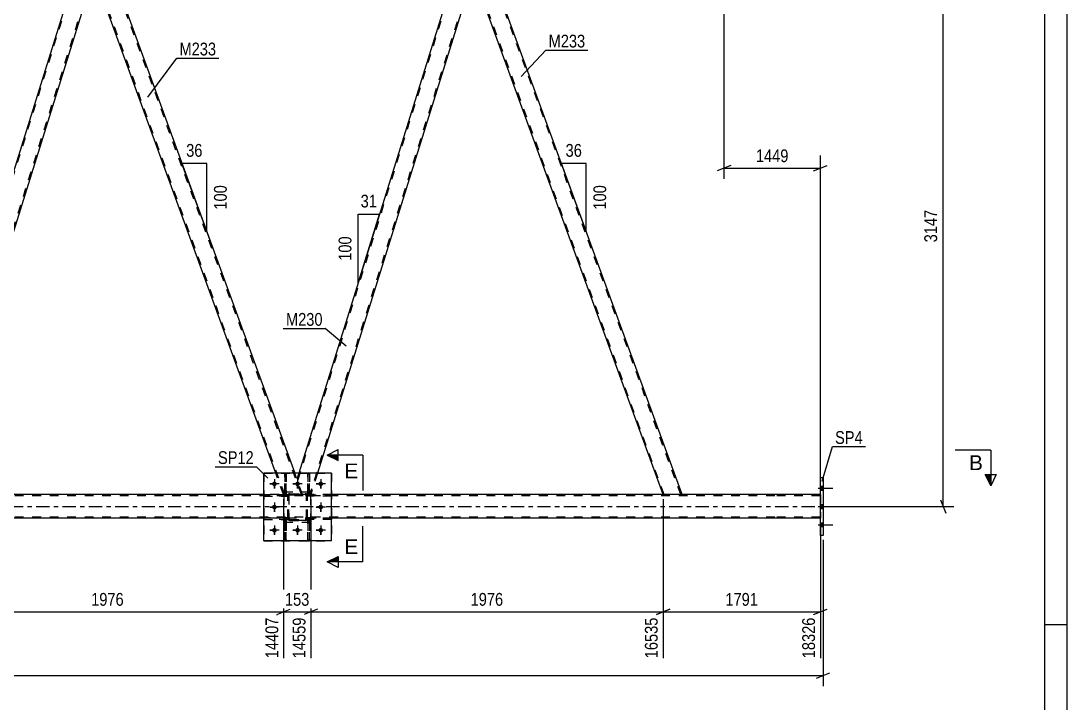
# Model space of a CAD drawing. Header units: millimetres. Extents: x 0 to 841, y 0 to 594.
# Drawn here: x 606.3 to 841, y 280.4 to 433.5 of the extents above; entities that cross this region are included whole.
import ezdxf

# ---------------------------------------------------------------- set-up
doc = ezdxf.new("R2010")
doc.units = ezdxf.units.MM
doc.linetypes.add('DXK_LINE_DOT2', pattern=[3.9198, 1.9599, -1.9599])
doc.linetypes.add('DXK_LINE_DOT3', pattern=[5.9187, 2.979, -0.9799, 0.9799, -0.9799])
doc.styles.add('Arial', font='ARIAL.TTF', dxfattribs={"height": 0.2})
doc.styles.add('Arial Narrow', font='ARIALN.TTF', dxfattribs={"height": 0.2})

# ---------------------------------------------------------------- blocks, each defined once
blk = doc.blocks.new('Unknown-272366259-1135')
at = {"color": 5, "linetype": 'Continuous'}
for p, q in [((841, 0), (841, 594)), ((836, 5), (836, 589)), ((841, 298), (836, 298))]:
    blk.add_line(p, q, dxfattribs=at)
blk = doc.blocks.new('Part-272366259-3781 - 3671')
at = {"color": 7, "linetype": 'DXK_LINE_DOT2'}
for p, q in [((671.15, 327.16), (670.55, 327.16)), ((670.55, 327.16), (675.95, 327.16)), ((670.55, 326.84), (670.55, 327.16)), ((670.55, 326.84), (670.55, 327.16)), ((671.15, 326.84), (670.55, 326.84)), ((675.95, 326.84), (670.55, 326.84)), ((671.15, 326.84), (671.15, 327.16)), ((675.95, 327.16), (675.95, 326.84))]:
    blk.add_line(p, q, dxfattribs=at)
blk = doc.blocks.new('Part-272366259-3682 - 3671')
at = {"color": 7, "linetype": 'DXK_LINE_DOT2'}
for p, q in [((665.48, 321.64), (665.48, 321.64)), ((665.48, 321.64), (665.48, 321.04)), ((665.48, 316.8), (665.48, 321.64)), ((665.48, 321.64), (665.8, 321.64)), ((665.8, 321.04), (665.8, 321.64)), ((665.8, 316.8), (665.8, 321.64)), ((665.48, 321.04), (665.48, 316.8)), ((665.48, 321.04), (665.8, 321.04)), ((665.8, 316.8), (665.8, 321.04)), ((665.48, 316.8), (665.8, 316.8))]:
    blk.add_line(p, q, dxfattribs=at)
blk = doc.blocks.new('Part-272366259-3782 - 3671')
at = {"color": 7, "linetype": 'DXK_LINE_DOT2'}
for p, q in [((666.15, 321.96), (660.75, 321.96)), ((660.75, 321.96), (660.75, 321.64)), ((660.75, 321.64), (666.15, 321.64)), ((665.55, 321.96), (666.15, 321.96)), ((665.55, 321.64), (665.55, 321.96)), ((665.55, 321.64), (666.15, 321.64)), ((666.15, 321.64), (666.15, 321.96)), ((666.15, 321.64), (666.15, 321.96))]:
    blk.add_line(p, q, dxfattribs=at)
blk = doc.blocks.new('Part-272366259-3786 - 3671')
at = {"color": 7, "linetype": 'DXK_LINE_DOT2'}
for p, q in [((671.15, 321.96), (670.55, 321.96)), ((670.55, 321.96), (675.95, 321.96)), ((670.55, 321.64), (670.55, 321.96)), ((670.55, 321.64), (670.55, 321.96)), ((671.15, 321.64), (670.55, 321.64)), ((675.95, 321.64), (670.55, 321.64)), ((671.15, 321.64), (671.15, 321.96)), ((675.95, 321.96), (675.95, 321.64))]:
    blk.add_line(p, q, dxfattribs=at)
blk = doc.blocks.new('Part-272366259-3916 - 3671')
at = {"color": 7, "linetype": 'DXK_LINE_DOT2'}
for p, q in [((665.35, 321), (665.35, 327.8)), ((665.35, 327.8), (671.35, 327.8)), ((671.35, 321), (671.35, 327.8)), ((665.35, 321), (671.35, 321))]:
    blk.add_line(p, q, dxfattribs=at)
blk = doc.blocks.new('Part-272366259-3787 - 3671')
at = {"color": 7, "linetype": 'DXK_LINE_DOT2'}
for p, q in [((670.55, 321.64), (670.55, 321.96)), ((670.55, 321.96), (675.95, 321.96)), ((670.55, 321.64), (670.55, 321.96)), ((675.95, 321.64), (670.55, 321.64)), ((671.15, 321.64), (671.15, 321.96)), ((675.95, 321.96), (675.95, 321.64))]:
    blk.add_line(p, q, dxfattribs=at)
blk = doc.blocks.new('Part-272366259-3792 - 3671')
at = {"color": 7, "linetype": 'DXK_LINE_DOT2'}
for p, q in [((775.42, 326.94), (100.68, 326.94)), ((675.95, 327.18), (660.75, 327.18)), ((785.64, 326.94), (775.52, 326.94)), ((785.64, 327.18), (785.64, 321.9)), ((775.42, 322.14), (100.68, 322.14)), ((675.95, 321.9), (660.75, 321.9)), ((785.64, 322.14), (775.52, 322.14))]:
    blk.add_line(p, q, dxfattribs=at)
at = {"color": 2, "linetype": 'Continuous'}
for p, q in [((660.75, 327.18), (505.69, 327.18)), ((775.42, 327.18), (675.95, 327.18)), ((785.64, 327.18), (775.52, 327.18)), ((660.75, 321.9), (505.69, 321.9)), ((775.42, 321.9), (675.95, 321.9)), ((785.64, 321.9), (775.52, 321.9))]:
    blk.add_line(p, q, dxfattribs=at)
at = {"color": 7, "linetype": 'DXK_LINE_DOT3'}
for p, q in [((100.68, 324.54), (775.42, 324.54)), ((775.52, 324.54), (785.64, 324.54))]:
    blk.add_line(p, q, dxfattribs=at)
blk = doc.blocks.new('Part-272366259-3732 - 3671')
at = {"color": 2, "linetype": 'Continuous'}
for p, q in [((706.22, 448.4), (710.48, 448.4)), ((754.6, 327.18), (710.48, 448.4)), ((750.34, 327.18), (707.77, 444.15))]:
    blk.add_line(p, q, dxfattribs=at)
at = {"color": 7, "linetype": 'DXK_LINE_DOT2'}
for p, q in [((707.77, 444.15), (706.22, 448.4)), ((750.6, 327.18), (706.47, 448.4)), ((754.34, 327.18), (710.22, 448.4)), ((754.6, 327.18), (750.34, 327.18))]:
    blk.add_line(p, q, dxfattribs=at)
blk = doc.blocks.new('Part-272366259-3918 - 3671')
at = {"color": 7, "linetype": 'DXK_LINE_DOT2'}
for p, q in [((670.68, 321.64), (670.68, 321.64)), ((670.68, 321.64), (670.68, 321.04)), ((670.68, 316.8), (670.68, 321.64)), ((670.68, 321.64), (671, 321.64)), ((671, 321.04), (671, 321.64)), ((671, 316.8), (671, 321.64)), ((670.68, 321.04), (670.68, 316.8)), ((670.68, 321.04), (671, 321.04)), ((671, 316.8), (671, 321.04)), ((670.68, 316.8), (671, 316.8))]:
    blk.add_line(p, q, dxfattribs=at)
blk = doc.blocks.new('Part-272366259-3733 - 3671')
at = {"color": 7, "linetype": 'DXK_LINE_DOT2'}
for p, q in [((666.15, 326.92), (666.19, 327.11)), ((666.19, 327.11), (666.15, 326.92)), ((666.15, 321.88), (666.15, 326.92)), ((666.15, 326.92), (666.15, 326.92)), ((666.15, 321.88), (666.15, 326.92)), ((666.39, 326.92), (666.41, 327.02)), ((666.41, 327.02), (666.39, 326.92)), ((666.39, 321.88), (666.39, 326.92)), ((666.39, 326.92), (666.39, 326.92)), ((666.39, 326.92), (666.39, 321.88)), ((666.41, 327.02), (666.46, 327.09)), ((666.46, 327.09), (666.41, 327.02)), ((666.45, 327.37), (666.63, 327.4)), ((666.63, 327.4), (666.45, 327.37)), ((666.46, 327.09), (666.54, 327.15)), ((666.63, 327.16), (666.54, 327.15)), ((666.63, 327.4), (670.07, 327.4)), ((666.63, 327.4), (666.63, 327.4)), ((666.63, 327.4), (670.07, 327.4)), ((666.63, 327.16), (670.07, 327.16)), ((666.63, 327.16), (666.63, 327.16)), ((666.63, 327.16), (670.07, 327.16)), ((670.07, 327.4), (670.07, 327.4)), ((670.07, 327.4), (670.26, 327.37)), ((670.26, 327.37), (670.07, 327.4)), ((670.07, 327.16), (670.07, 327.16)), ((670.07, 327.16), (670.17, 327.15)), ((670.17, 327.15), (670.07, 327.16)), ((670.17, 327.15), (670.24, 327.09)), ((670.24, 327.09), (670.17, 327.15)), ((670.24, 327.09), (670.3, 327.02)), ((670.3, 327.02), (670.24, 327.09)), ((670.3, 327.02), (670.31, 326.92)), ((670.31, 326.92), (670.3, 327.02)), ((670.31, 321.88), (670.31, 326.92)), ((670.31, 326.92), (670.31, 326.92)), ((670.31, 321.88), (670.31, 326.92)), ((670.52, 327.11), (670.55, 326.92)), ((670.55, 326.92), (670.52, 327.11)), ((670.55, 321.88), (670.55, 326.92)), ((670.55, 326.92), (670.55, 326.92)), ((670.55, 321.88), (670.55, 326.92)), ((666.15, 321.88), (666.15, 321.88)), ((666.19, 321.7), (666.15, 321.88)), ((666.15, 321.88), (666.19, 321.7)), ((666.39, 321.88), (666.39, 321.88)), ((666.41, 321.79), (666.39, 321.88)), ((666.39, 321.88), (666.41, 321.79)), ((666.46, 321.71), (666.41, 321.79)), ((666.41, 321.79), (666.46, 321.71)), ((666.54, 321.66), (666.46, 321.71)), ((666.46, 321.71), (666.54, 321.66)), ((666.63, 321.64), (666.54, 321.66)), ((666.54, 321.66), (666.63, 321.64)), ((666.63, 321.64), (670.07, 321.64)), ((666.63, 321.64), (666.63, 321.64)), ((666.63, 321.64), (670.07, 321.64)), ((670.17, 321.66), (670.07, 321.64)), ((670.07, 321.64), (670.07, 321.64)), ((670.24, 321.71), (670.17, 321.66)), ((670.3, 321.79), (670.24, 321.71)), ((670.24, 321.71), (670.3, 321.79)), ((670.31, 321.88), (670.3, 321.79)), ((670.3, 321.79), (670.31, 321.88)), ((670.31, 321.88), (670.31, 321.88)), ((670.55, 321.88), (670.52, 321.7)), ((670.52, 321.7), (670.55, 321.88)), ((670.55, 321.88), (670.55, 321.88)), ((666.63, 321.4), (666.45, 321.44)), ((666.45, 321.44), (666.63, 321.4)), ((666.63, 321.4), (670.07, 321.4)), ((666.63, 321.4), (666.63, 321.4)), ((670.07, 321.4), (666.63, 321.4)), ((670.26, 321.44), (670.07, 321.4)), ((670.07, 321.4), (670.26, 321.44)), ((670.07, 321.4), (670.07, 321.4))]:
    blk.add_line(p, q, dxfattribs=at)
at = {"color": 7, "linetype": 'DXK_LINE_DOT3'}
blk.add_line((668.35, 324.4), (668.35, 324.4), dxfattribs=at)
at = {"color": 7, "linetype": 'DXK_LINE_DOT2'}
for centre, start, end in [((666.63, 326.92), 112.5, 157.5), ((666.63, 326.92), 112.5, 157.5), ((670.07, 326.92), 22.5, 67.5), ((670.07, 326.92), 22.5, 67.5), ((666.63, 321.88), 202.5, 247.5), ((666.63, 321.88), 202.5, 247.5), ((670.07, 321.88), 292.5, 337.5), ((670.07, 321.88), 292.5, 337.5)]:
    blk.add_arc(centre, 0.48, start, end, dxfattribs=at)
blk = doc.blocks.new('Part-272366259-3744 - 3671')
at = {"color": 7, "linetype": 'DXK_LINE_DOT2'}
for p, q in [((705.15, 448.4), (668.33, 330.28)), ((707.63, 444.52), (671.06, 327.18)), ((668.62, 332), (668.2, 330.65)), ((672.81, 332), (671.31, 327.18)), ((669.46, 327.18), (668.2, 330.65)), ((671.31, 327.18), (669.46, 327.18))]:
    blk.add_line(p, q, dxfattribs=at)
at = {"color": 2, "linetype": 'Continuous'}
for p, q in [((704.9, 448.4), (668.62, 332)), ((706.22, 448.4), (704.9, 448.4)), ((707.77, 444.15), (706.22, 448.4)), ((707.77, 444.15), (672.81, 332))]:
    blk.add_line(p, q, dxfattribs=at)
blk = doc.blocks.new('Part-272366259-3749 - 3671')
at = {"color": 2, "linetype": 'Continuous'}
for p, q in [((625.34, 448.4), (621.09, 448.4)), ((625.34, 448.4), (667.71, 332)), ((663.45, 332), (622.63, 444.15))]:
    blk.add_line(p, q, dxfattribs=at)
at = {"color": 7, "linetype": 'DXK_LINE_DOT2'}
for p, q in [((621.09, 448.4), (622.63, 444.15)), ((665.46, 327.18), (621.34, 448.4)), ((669.21, 327.18), (625.09, 448.4)), ((665.21, 327.18), (663.45, 332)), ((669.46, 327.18), (667.71, 332)), ((669.46, 327.18), (665.21, 327.18))]:
    blk.add_line(p, q, dxfattribs=at)
blk = doc.blocks.new('Part-272366259-3754 - 3671')
at = {"color": 2, "linetype": 'Continuous'}
for p, q in [((619.77, 448.4), (583.07, 330.65)), ((621.09, 448.4), (619.77, 448.4)), ((622.63, 444.15), (621.09, 448.4)), ((622.63, 444.15), (586.17, 327.18)), ((584.33, 327.18), (583.07, 330.65))]:
    blk.add_line(p, q, dxfattribs=at)
at = {"color": 7, "linetype": 'DXK_LINE_DOT2'}
for p, q in [((620.02, 448.4), (583.2, 330.28)), ((622.5, 444.52), (585.92, 327.18)), ((586.17, 327.18), (584.33, 327.18))]:
    blk.add_line(p, q, dxfattribs=at)
blk = doc.blocks.new('Part-272366259-3755 - 3671')
at = {"color": 7, "linetype": 'DXK_LINE_DOT2'}
for p, q in [((665.35, 321), (665.35, 327.8)), ((665.35, 327.8), (671.35, 327.8)), ((671.35, 321), (671.35, 327.8)), ((665.35, 321), (671.35, 321))]:
    blk.add_line(p, q, dxfattribs=at)
blk = doc.blocks.new('Part-272366259-3760 - 3671')
at = {"color": 2, "linetype": 'Continuous'}
for p, q in [((785.64, 318.04), (785.64, 331.04)), ((785.64, 331.04), (786.28, 331.04)), ((786.28, 331.04), (786.28, 318.04)), ((786.28, 318.04), (785.64, 318.04))]:
    blk.add_line(p, q, dxfattribs=at)
blk = doc.blocks.new('Part-272366259-3780 - 3671')
at = {"color": 7, "linetype": 'DXK_LINE_DOT2'}
for p, q in [((666.15, 321.96), (660.75, 321.96)), ((660.75, 321.96), (660.75, 321.64)), ((666.15, 321.64), (660.75, 321.64)), ((665.55, 321.64), (665.55, 321.96)), ((666.15, 321.64), (666.15, 321.96)), ((666.15, 321.64), (666.15, 321.96))]:
    blk.add_line(p, q, dxfattribs=at)
blk = doc.blocks.new('Part-272366259-3783 - 3671')
at = {"color": 7, "linetype": 'DXK_LINE_DOT2'}
for p, q in [((670.55, 326.84), (670.55, 327.16)), ((670.55, 327.16), (675.95, 327.16)), ((670.55, 326.84), (670.55, 327.16)), ((675.95, 326.84), (670.55, 326.84)), ((671.15, 326.84), (671.15, 327.16)), ((675.95, 327.16), (675.95, 326.84))]:
    blk.add_line(p, q, dxfattribs=at)
blk = doc.blocks.new('Part-272366259-3784 - 3671')
at = {"color": 7, "linetype": 'DXK_LINE_DOT2'}
for p, q in [((671, 332), (670.68, 332)), ((670.68, 332), (670.68, 327.76)), ((671, 327.76), (671, 332)), ((671, 332), (671, 327.16)), ((670.68, 329.37), (670.68, 327.16)), ((671, 327.76), (670.68, 327.76)), ((670.68, 327.76), (670.68, 327.16)), ((671, 327.16), (670.68, 327.16)), ((671, 327.16), (671, 327.76)), ((671, 327.16), (671, 327.16))]:
    blk.add_line(p, q, dxfattribs=at)
blk = doc.blocks.new('Part-272366259-3785 - 3671')
at = {"color": 2, "linetype": 'Continuous'}
blk.add_line((670.68, 332), (671, 332), dxfattribs=at)
at = {"color": 7, "linetype": 'DXK_LINE_DOT2'}
for p, q in [((670.68, 327.76), (670.68, 332)), ((670.68, 327.16), (670.68, 332)), ((671, 332), (671, 327.76)), ((671, 332), (671, 327.16)), ((670.68, 327.16), (670.68, 327.76)), ((670.68, 327.76), (671, 327.76)), ((670.68, 327.16), (670.68, 327.16)), ((671, 327.16), (670.68, 327.16)), ((671, 327.76), (671, 327.16))]:
    blk.add_line(p, q, dxfattribs=at)
blk = doc.blocks.new('Part-272366259-3914 - 3671')
at = {"color": 7, "linetype": 'DXK_LINE_DOT2'}
for p, q in [((671, 321.64), (670.68, 321.64)), ((670.68, 321.04), (670.68, 321.64)), ((670.68, 316.8), (670.68, 321.64)), ((671, 321.64), (671, 321.64)), ((671, 321.64), (671, 321.04)), ((671, 316.8), (671, 321.64)), ((671, 321.04), (670.68, 321.04)), ((670.68, 316.8), (670.68, 321.04)), ((671, 321.04), (671, 316.8)), ((671, 316.8), (670.68, 316.8))]:
    blk.add_line(p, q, dxfattribs=at)
blk = doc.blocks.new('Bolt-272366259-3827 - 3671')
at = {"color": 1, "linetype": 'Continuous'}
for p, q in [((662.11, 329.6), (662.81, 329.6)), ((663.15, 330.64), (663.15, 329.95)), ((663.15, 328.56), (663.15, 329.26)), ((664.19, 329.6), (663.5, 329.6)), ((667.31, 329.6), (668.01, 329.6)), ((668.35, 330.64), (668.35, 329.95)), ((668.35, 328.56), (668.35, 329.26)), ((669.39, 329.6), (668.7, 329.6)), ((672.51, 329.6), (673.21, 329.6)), ((673.55, 330.64), (673.55, 329.95)), ((673.55, 328.56), (673.55, 329.26)), ((674.59, 329.6), (673.9, 329.6)), ((662.11, 324.4), (662.81, 324.4)), ((663.15, 325.44), (663.15, 324.75)), ((663.15, 323.36), (663.15, 324.06)), ((664.19, 324.4), (663.5, 324.4)), ((672.51, 324.4), (673.21, 324.4)), ((673.55, 325.44), (673.55, 324.75)), ((673.55, 323.36), (673.55, 324.06)), ((674.59, 324.4), (673.9, 324.4)), ((663.15, 320.24), (663.15, 319.55)), ((668.35, 320.24), (668.35, 319.55)), ((673.55, 320.24), (673.55, 319.55)), ((662.11, 319.2), (662.81, 319.2)), ((663.15, 318.16), (663.15, 318.86)), ((664.19, 319.2), (663.5, 319.2)), ((667.31, 319.2), (668.01, 319.2)), ((668.35, 318.16), (668.35, 318.86)), ((669.39, 319.2), (668.7, 319.2)), ((672.51, 319.2), (673.21, 319.2)), ((673.55, 318.16), (673.55, 318.86)), ((674.59, 319.2), (673.9, 319.2))]:
    blk.add_line(p, q, dxfattribs=at)
blk = doc.blocks.new('Bolt-272366259-3828 - 3671')
at = {"linetype": 'Continuous'}
for points in [[(663.67, 329.6, -1), (662.63, 329.6, -1)], [(668.87, 329.6, -1), (667.83, 329.6, -1)], [(674.07, 329.6, -1), (673.03, 329.6, -1)], [(663.67, 324.4, -1), (662.63, 324.4, -1)], [(674.07, 324.4, -1), (673.03, 324.4, -1)], [(663.67, 319.2, -1), (662.63, 319.2, -1)], [(668.87, 319.2, -1), (667.83, 319.2, -1)], [(674.07, 319.2, -1), (673.03, 319.2, -1)]]:
    blk.add_hatch(color=1, dxfattribs=at).paths.add_polyline_path(points)
at = {"color": 1, "linetype": 'Continuous'}
for p, q in [((664.19, 329.6), (662.11, 329.6)), ((663.15, 330.64), (663.15, 328.56)), ((669.39, 329.6), (667.31, 329.6)), ((668.35, 330.64), (668.35, 328.56)), ((674.59, 329.6), (672.51, 329.6)), ((673.55, 330.64), (673.55, 328.56)), ((664.19, 324.4), (662.11, 324.4)), ((663.15, 325.44), (663.15, 323.36)), ((674.59, 324.4), (672.51, 324.4)), ((673.55, 325.44), (673.55, 323.36)), ((663.15, 320.24), (663.15, 318.16)), ((668.35, 320.24), (668.35, 318.16)), ((673.55, 320.24), (673.55, 318.16)), ((664.19, 319.2), (662.11, 319.2)), ((669.39, 319.2), (667.31, 319.2)), ((674.59, 319.2), (672.51, 319.2))]:
    blk.add_line(p, q, dxfattribs=at)
blk = doc.blocks.new('Bolt-272366259-3831 - 3671')
at = {"linetype": 'Continuous'}
for points in [[(786.28, 328.2), (786.28, 329.08), (785.64, 329.08), (785.64, 328.2)], [(786.28, 328.2), (786.28, 329.08), (785.64, 329.08), (785.64, 328.2)], [(786.28, 328.2), (786.28, 329.08), (785.64, 329.08), (785.64, 328.2)], [(786.28, 324.1), (786.28, 324.98), (785.64, 324.98), (785.64, 324.1)], [(786.28, 324.1), (786.28, 324.98), (785.64, 324.98), (785.64, 324.1)], [(786.28, 320), (786.28, 320.88), (785.64, 320.88), (785.64, 320)], [(786.28, 320), (786.28, 320.88), (785.64, 320.88), (785.64, 320)], [(786.28, 320), (786.28, 320.88), (785.64, 320.88), (785.64, 320)]]:
    blk.add_hatch(color=1, dxfattribs=at).paths.add_polyline_path(points)
at = {"color": 1, "linetype": 'Continuous'}
for p, q in [((785.12, 328.64), (788.44, 328.64)), ((785.12, 328.64), (788.44, 328.64)), ((785.12, 328.64), (788.44, 328.64)), ((785.64, 329.08), (786.28, 329.08)), ((785.64, 329.08), (786.28, 329.08)), ((785.64, 329.08), (786.28, 329.08)), ((785.64, 328.2), (786.28, 328.2)), ((785.64, 328.2), (786.28, 328.2)), ((785.64, 328.2), (786.28, 328.2)), ((785.12, 324.54), (788.44, 324.54)), ((785.12, 324.54), (788.44, 324.54)), ((785.64, 324.98), (786.28, 324.98)), ((785.64, 324.98), (786.28, 324.98)), ((785.64, 324.1), (786.28, 324.1)), ((785.64, 324.1), (786.28, 324.1)), ((785.12, 320.44), (788.44, 320.44)), ((785.12, 320.44), (788.44, 320.44)), ((785.12, 320.44), (788.44, 320.44)), ((785.64, 320.88), (786.28, 320.88)), ((785.64, 320.88), (786.28, 320.88)), ((785.64, 320.88), (786.28, 320.88)), ((785.64, 320), (786.28, 320)), ((785.64, 320), (786.28, 320)), ((785.64, 320), (786.28, 320))]:
    blk.add_line(p, q, dxfattribs=at)
blk = doc.blocks.new('Part-272366259-3850 - 3671')
at = {"color": 2, "linetype": 'Continuous'}
blk.add_line((665.48, 332), (665.8, 332), dxfattribs=at)
at = {"color": 7, "linetype": 'DXK_LINE_DOT2'}
for p, q in [((665.48, 327.76), (665.48, 332)), ((665.48, 327.16), (665.48, 332)), ((665.8, 332), (665.8, 327.76)), ((665.8, 332), (665.8, 327.16)), ((665.48, 327.16), (665.48, 327.76)), ((665.48, 327.76), (665.8, 327.76)), ((665.48, 327.16), (665.48, 327.16)), ((665.8, 327.16), (665.48, 327.16)), ((665.8, 327.76), (665.8, 327.16))]:
    blk.add_line(p, q, dxfattribs=at)
blk = doc.blocks.new('Part-272366259-3856 - 3671')
at = {"color": 7, "linetype": 'DXK_LINE_DOT2'}
for p, q in [((665.8, 321.64), (665.48, 321.64)), ((665.48, 321.04), (665.48, 321.64)), ((665.48, 316.8), (665.48, 321.64)), ((665.8, 321.64), (665.8, 321.64)), ((665.8, 321.64), (665.8, 321.04)), ((665.8, 316.8), (665.8, 321.64)), ((665.8, 321.04), (665.48, 321.04)), ((665.48, 316.8), (665.48, 321.04)), ((665.8, 321.04), (665.8, 316.8)), ((665.8, 316.8), (665.48, 316.8))]:
    blk.add_line(p, q, dxfattribs=at)
blk = doc.blocks.new('Part-272366259-3875 - 3671')
at = {"color": 7, "linetype": 'DXK_LINE_DOT2'}
for p, q in [((665.8, 332), (665.48, 332)), ((665.48, 332), (665.48, 327.76)), ((665.48, 332), (665.48, 327.16)), ((665.8, 327.76), (665.8, 332)), ((665.8, 327.16), (665.8, 329.37)), ((665.8, 327.76), (665.48, 327.76)), ((665.48, 327.76), (665.48, 327.16)), ((665.8, 327.16), (665.48, 327.16)), ((665.8, 327.16), (665.8, 327.76)), ((665.8, 327.16), (665.8, 327.16))]:
    blk.add_line(p, q, dxfattribs=at)
blk = doc.blocks.new('Part-272366259-3903 - 3671')
at = {"color": 2, "linetype": 'Continuous'}
for p, q in [((675.95, 332), (660.75, 332)), ((660.75, 316.8), (660.75, 332)), ((675.95, 316.8), (675.95, 332)), ((675.95, 316.8), (660.75, 316.8))]:
    blk.add_line(p, q, dxfattribs=at)
blk = doc.blocks.new('Part-272366259-3904 - 3671')
at = {"color": 7, "linetype": 'DXK_LINE_DOT2'}
for p, q in [((660.75, 332), (675.95, 332)), ((660.75, 332), (660.75, 316.8)), ((675.95, 332), (675.95, 316.8)), ((660.75, 316.8), (675.95, 316.8))]:
    blk.add_line(p, q, dxfattribs=at)
blk = doc.blocks.new('Part-272366259-3910 - 3671')
at = {"color": 7, "linetype": 'DXK_LINE_DOT2'}
for p, q in [((666.15, 327.16), (660.75, 327.16)), ((660.75, 327.16), (660.75, 326.84)), ((660.75, 326.84), (666.15, 326.84)), ((665.55, 327.16), (666.15, 327.16)), ((665.55, 326.84), (665.55, 327.16)), ((665.55, 326.84), (666.15, 326.84)), ((666.15, 326.84), (666.15, 327.16)), ((666.15, 326.84), (666.15, 327.16))]:
    blk.add_line(p, q, dxfattribs=at)
blk = doc.blocks.new('Part-272366259-3913 - 3671')
at = {"color": 7, "linetype": 'DXK_LINE_DOT2'}
for p, q in [((666.15, 327.16), (660.75, 327.16)), ((660.75, 327.16), (660.75, 326.84)), ((666.15, 326.84), (660.75, 326.84)), ((665.55, 326.84), (665.55, 327.16)), ((666.15, 326.84), (666.15, 327.16)), ((666.15, 326.84), (666.15, 327.16))]:
    blk.add_line(p, q, dxfattribs=at)
blk = doc.blocks.new('Part-272366259-3917 - 3671')
at = {"color": 7, "linetype": 'DXK_LINE_DOT2'}
for p, q in [((666.15, 326.92), (666.19, 327.11)), ((666.19, 327.11), (666.15, 326.92)), ((666.15, 321.88), (666.15, 326.92)), ((666.15, 326.92), (666.15, 326.92)), ((666.15, 321.88), (666.15, 326.92)), ((666.39, 326.92), (666.41, 327.02)), ((666.41, 327.02), (666.39, 326.92)), ((666.39, 321.88), (666.39, 326.92)), ((666.39, 326.92), (666.39, 326.92)), ((666.39, 326.92), (666.39, 321.88)), ((666.41, 327.02), (666.46, 327.09)), ((666.46, 327.09), (666.41, 327.02)), ((666.45, 327.37), (666.63, 327.4)), ((666.63, 327.4), (666.45, 327.37)), ((666.46, 327.09), (666.54, 327.15)), ((666.63, 327.16), (666.54, 327.15)), ((666.63, 327.4), (670.07, 327.4)), ((666.63, 327.4), (666.63, 327.4)), ((666.63, 327.4), (670.07, 327.4)), ((666.63, 327.16), (670.07, 327.16)), ((666.63, 327.16), (666.63, 327.16)), ((666.63, 327.16), (670.07, 327.16)), ((670.07, 327.4), (670.07, 327.4)), ((670.07, 327.4), (670.26, 327.37)), ((670.26, 327.37), (670.07, 327.4)), ((670.07, 327.16), (670.07, 327.16)), ((670.07, 327.16), (670.17, 327.15)), ((670.17, 327.15), (670.07, 327.16)), ((670.17, 327.15), (670.24, 327.09)), ((670.24, 327.09), (670.17, 327.15)), ((670.24, 327.09), (670.3, 327.02)), ((670.3, 327.02), (670.24, 327.09)), ((670.3, 327.02), (670.31, 326.92)), ((670.31, 326.92), (670.3, 327.02)), ((670.31, 321.88), (670.31, 326.92)), ((670.31, 326.92), (670.31, 326.92)), ((670.31, 321.88), (670.31, 326.92)), ((670.52, 327.11), (670.55, 326.92)), ((670.55, 326.92), (670.52, 327.11)), ((670.55, 321.88), (670.55, 326.92)), ((670.55, 326.92), (670.55, 326.92)), ((670.55, 321.88), (670.55, 326.92)), ((666.15, 321.88), (666.15, 321.88)), ((666.19, 321.7), (666.15, 321.88)), ((666.15, 321.88), (666.19, 321.7)), ((666.39, 321.88), (666.39, 321.88)), ((666.41, 321.79), (666.39, 321.88)), ((666.39, 321.88), (666.41, 321.79)), ((666.46, 321.71), (666.41, 321.79)), ((666.41, 321.79), (666.46, 321.71)), ((666.54, 321.66), (666.46, 321.71)), ((666.46, 321.71), (666.54, 321.66)), ((666.63, 321.64), (666.54, 321.66)), ((666.54, 321.66), (666.63, 321.64)), ((666.63, 321.64), (670.07, 321.64)), ((666.63, 321.64), (666.63, 321.64)), ((666.63, 321.64), (670.07, 321.64)), ((670.17, 321.66), (670.07, 321.64)), ((670.07, 321.64), (670.07, 321.64)), ((670.24, 321.71), (670.17, 321.66)), ((670.3, 321.79), (670.24, 321.71)), ((670.24, 321.71), (670.3, 321.79)), ((670.31, 321.88), (670.3, 321.79)), ((670.3, 321.79), (670.31, 321.88)), ((670.31, 321.88), (670.31, 321.88)), ((670.55, 321.88), (670.52, 321.7)), ((670.52, 321.7), (670.55, 321.88)), ((670.55, 321.88), (670.55, 321.88)), ((666.63, 321.4), (666.45, 321.44)), ((666.45, 321.44), (666.63, 321.4)), ((666.63, 321.4), (670.07, 321.4)), ((666.63, 321.4), (666.63, 321.4)), ((670.07, 321.4), (666.63, 321.4)), ((670.26, 321.44), (670.07, 321.4)), ((670.07, 321.4), (670.26, 321.44)), ((670.07, 321.4), (670.07, 321.4))]:
    blk.add_line(p, q, dxfattribs=at)
at = {"color": 7, "linetype": 'DXK_LINE_DOT3'}
blk.add_line((668.35, 324.4), (668.35, 324.4), dxfattribs=at)
at = {"color": 7, "linetype": 'DXK_LINE_DOT2'}
for centre, start, end in [((666.63, 326.92), 112.5, 157.5), ((666.63, 326.92), 112.5, 157.5), ((670.07, 326.92), 22.5, 67.5), ((670.07, 326.92), 22.5, 67.5), ((666.63, 321.88), 202.5, 247.5), ((666.63, 321.88), 202.5, 247.5), ((670.07, 321.88), 292.5, 337.5), ((670.07, 321.88), 292.5, 337.5)]:
    blk.add_arc(centre, 0.48, start, end, dxfattribs=at)
blk = doc.blocks.new('StraightDimension-272366259-4425 - 3671')
at = {"color": 7, "linetype": 'Continuous'}
for p, q in [((671.31, 326.18), (671.31, 290.46)), ((750.34, 326.18), (750.34, 290.46)), ((672.81, 301.5), (669.81, 300.3)), ((671.31, 300.9), (750.34, 300.9)), ((748.84, 300.3), (751.84, 301.5))]:
    blk.add_line(p, q, dxfattribs=at)
at = {"color": 0}
blk.add_wipeout([(715.08, 301.65), (715.08, 305.85), (706.57, 305.85), (706.57, 301.65)], dxfattribs=at)
at = {"color": 0, "linetype": 'Continuous'}
blk.add_wipeout([(749.74, 300.2), (745.54, 300.2), (745.54, 289.86), (749.74, 289.86)], dxfattribs=at)
at = {"color": 3, "style": 'Arial Narrow'}
blk.add_text('1976', height=2.863, dxfattribs=at).set_placement((707.17, 302.25))
at = {"color": 3, "linetype": 'Continuous', "style": 'Arial Narrow'}
blk.add_text('16535', height=2.863, rotation=90.0002, dxfattribs=at).set_placement((749.14, 290.46))
blk = doc.blocks.new('StraightDimension-272366259-4473 - 3671')
at = {"color": 7, "linetype": 'Continuous'}
for p, q in [((586.17, 326.18), (586.17, 290.46)), ((665.21, 326.18), (665.21, 290.46)), ((587.67, 301.5), (584.67, 300.3)), ((586.17, 300.9), (665.21, 300.9)), ((663.71, 300.3), (666.71, 301.5))]:
    blk.add_line(p, q, dxfattribs=at)
at = {"color": 0}
blk.add_wipeout([(629.95, 301.65), (629.95, 305.85), (621.43, 305.85), (621.43, 301.65)], dxfattribs=at)
at = {"color": 0, "linetype": 'Continuous'}
blk.add_wipeout([(664.61, 300.2), (660.41, 300.2), (660.41, 289.86), (664.61, 289.86)], dxfattribs=at)
at = {"color": 3, "style": 'Arial Narrow'}
blk.add_text('1976', height=2.863, dxfattribs=at).set_placement((622.03, 302.25))
at = {"color": 3, "linetype": 'Continuous', "style": 'Arial Narrow'}
blk.add_text('14407', height=2.863, rotation=90.0002, dxfattribs=at).set_placement((664.01, 290.46))
blk = doc.blocks.new('AngleDimension-272366259-4057 - 3671')
at = {"color": 7, "linetype": 'Continuous'}
for p, q in [((647.95, 401.52), (642.41, 401.52)), ((647.95, 386.3), (642.41, 401.52)), ((647.95, 386.3), (647.95, 401.52)), ((648.56, 384.62), (647.95, 386.3))]:
    blk.add_line(p, q, dxfattribs=at)
at = {"color": 0}
for points in [[(647.6, 402.42), (647.6, 406.62), (642.75, 406.62), (642.75, 402.42)], [(653.05, 397.25), (648.85, 397.25), (648.85, 390.56), (653.05, 390.56)]]:
    blk.add_wipeout(points, dxfattribs=at)
at = {"color": 3, "style": 'Arial Narrow'}
blk.add_text('36', height=2.863, dxfattribs=at).set_placement((643.35, 403.02))
blk.add_text('100', height=2.863, rotation=90.0002, dxfattribs=at).set_placement((652.45, 391.16))
blk = doc.blocks.new('StraightDimension-272366259-4987 - 3671')
at = {"color": 7, "linetype": 'Continuous'}
for p, q in [((813.78, 448.9), (812.58, 451.9)), ((759.7, 450.4), (815.58, 450.4)), ((813.18, 324.54), (813.18, 450.4)), ((787.28, 324.54), (815.58, 324.54)), ((812.58, 326.04), (813.78, 323.04))]:
    blk.add_line(p, q, dxfattribs=at)
at = {"color": 0}
blk.add_wipeout([(812.43, 391.73), (808.23, 391.73), (808.23, 383.21), (812.43, 383.21)], dxfattribs=at)
at = {"color": 3, "style": 'Arial Narrow'}
blk.add_text('3147', height=2.863, rotation=90.0002, dxfattribs=at).set_placement((811.83, 383.81))
blk = doc.blocks.new('AngleDimension-272366259-4071 - 3671')
at = {"color": 7, "linetype": 'Continuous'}
for p, q in [((681.92, 390.14), (686.74, 390.14)), ((681.92, 374.68), (686.74, 390.14)), ((681.92, 374.68), (681.92, 390.14)), ((687, 390.97), (686.74, 390.14))]:
    blk.add_line(p, q, dxfattribs=at)
at = {"color": 0}
for points in [[(686.76, 391.04), (686.76, 395.24), (681.9, 395.24), (681.9, 391.04)], [(681.02, 385.75), (676.82, 385.75), (676.82, 379.07), (681.02, 379.07)]]:
    blk.add_wipeout(points, dxfattribs=at)
at = {"color": 3, "style": 'Arial Narrow'}
blk.add_text('31', height=2.863, dxfattribs=at).set_placement((682.5, 391.64))
blk.add_text('100', height=2.863, rotation=90.0002, dxfattribs=at).set_placement((680.42, 379.67))
blk = doc.blocks.new('AngleDimension-272366259-4127 - 3671')
at = {"color": 7, "linetype": 'Continuous'}
for p, q in [((733.08, 401.52), (727.54, 401.52)), ((733.08, 386.3), (727.54, 401.52)), ((733.08, 386.3), (733.08, 401.52)), ((733.69, 384.62), (733.08, 386.3))]:
    blk.add_line(p, q, dxfattribs=at)
at = {"color": 0}
for points in [[(732.74, 402.42), (732.74, 406.62), (727.88, 406.62), (727.88, 402.42)], [(738.18, 397.25), (733.98, 397.25), (733.98, 390.56), (738.18, 390.56)]]:
    blk.add_wipeout(points, dxfattribs=at)
at = {"color": 3, "style": 'Arial Narrow'}
blk.add_text('36', height=2.863, dxfattribs=at).set_placement((728.48, 403.02))
blk.add_text('100', height=2.863, rotation=90.0002, dxfattribs=at).set_placement((737.58, 391.16))
blk = doc.blocks.new('StraightDimension-272366259-4141 - 3671')
at = {"color": 7, "linetype": 'Continuous'}
for p, q in [((764.02, 447.4), (764.02, 398.06)), ((785.64, 328.18), (785.64, 403.31)), ((765.52, 401.06), (762.52, 399.86)), ((764.02, 400.46), (785.64, 400.46)), ((784.14, 399.86), (787.14, 401.06))]:
    blk.add_line(p, q, dxfattribs=at)
at = {"color": 0}
blk.add_wipeout([(779.09, 401.21), (779.09, 405.41), (770.58, 405.41), (770.58, 401.21)], dxfattribs=at)
at = {"color": 3, "style": 'Arial Narrow'}
blk.add_text('1449', height=2.863, dxfattribs=at).set_placement((771.18, 401.81))
blk = doc.blocks.new('StraightDimension-272366259-4152 - 3671')
at = {"color": 7, "linetype": 'Continuous'}
for p, q in [((786.28, 317.04), (786.28, 284.2)), ((89.82, 286.6), (786.28, 286.6)), ((784.78, 286), (787.78, 287.2))]:
    blk.add_line(p, q, dxfattribs=at)
blk = doc.blocks.new('StraightDimension-272366259-4408 - 3671')
at = {"color": 7, "linetype": 'Continuous'}
for p, q in [((750.34, 326.18), (750.34, 290.46)), ((785.64, 320.9), (785.64, 290.46)), ((751.84, 301.5), (748.84, 300.3)), ((750.34, 300.9), (785.64, 300.9)), ((784.14, 300.3), (787.14, 301.5))]:
    blk.add_line(p, q, dxfattribs=at)
at = {"color": 0}
blk.add_wipeout([(772.25, 301.65), (772.25, 305.85), (763.74, 305.85), (763.74, 301.65)], dxfattribs=at)
at = {"color": 0, "linetype": 'Continuous'}
blk.add_wipeout([(785.04, 300.2), (780.84, 300.2), (780.84, 289.86), (785.04, 289.86)], dxfattribs=at)
at = {"color": 3, "style": 'Arial Narrow'}
blk.add_text('1791', height=2.863, dxfattribs=at).set_placement((764.34, 302.25))
at = {"color": 3, "linetype": 'Continuous', "style": 'Arial Narrow'}
blk.add_text('18326', height=2.863, rotation=90.0002, dxfattribs=at).set_placement((784.44, 290.46))
blk = doc.blocks.new('StraightDimension-272366259-4449 - 3671')
at = {"color": 7, "linetype": 'Continuous'}
for p, q in [((665.21, 326.18), (665.21, 290.46)), ((671.31, 326.18), (671.31, 290.46)), ((663.71, 300.3), (666.71, 301.5)), ((665.21, 300.9), (671.31, 300.9)), ((672.81, 301.5), (669.81, 300.3))]:
    blk.add_line(p, q, dxfattribs=at)
at = {"color": 0}
blk.add_wipeout([(671.6, 301.65), (671.6, 305.85), (664.91, 305.85), (664.91, 301.65)], dxfattribs=at)
at = {"color": 0, "linetype": 'Continuous'}
blk.add_wipeout([(670.71, 300.2), (666.51, 300.2), (666.51, 289.86), (670.71, 289.86)], dxfattribs=at)
at = {"color": 3, "style": 'Arial Narrow'}
blk.add_text('153', height=2.863, dxfattribs=at).set_placement((665.51, 302.25))
at = {"color": 3, "linetype": 'Continuous', "style": 'Arial Narrow'}
blk.add_text('14559', height=2.863, rotation=90.0002, dxfattribs=at).set_placement((670.11, 290.46))
blk = doc.blocks.new('Mark-272366259-3740 - 3671')
at = {"color": 0}
blk.add_wipeout([(673.96, 365.09), (673.96, 368.09), (665.74, 368.09), (665.74, 365.09)], dxfattribs=at)
blk.add_wipeout([(673.96, 365.09), (673.96, 368.09), (665.74, 368.09), (665.74, 365.09)], dxfattribs=at)
at = {"color": 30, "linetype": 'Continuous'}
for p in [(665.14, 364.49), (679.24, 360.48)]:
    blk.add_line(p, (674.56, 364.49), dxfattribs=at)
at = {"color": 3, "style": 'Arial Narrow'}
blk.add_text('M230', height=2.863, dxfattribs=at).set_placement((665.74, 365.09))
blk = doc.blocks.new('Mark-272366259-3745 - 3671')
at = {"color": 0}
blk.add_wipeout([(650.08, 425.77), (650.08, 428.77), (641.85, 428.77), (641.85, 425.77)], dxfattribs=at)
blk.add_wipeout([(650.08, 425.77), (650.08, 428.77), (641.85, 428.77), (641.85, 425.77)], dxfattribs=at)
at = {"color": 30, "linetype": 'Continuous'}
for p, q in [((634.74, 416.41), (641.25, 425.17)), ((641.25, 425.17), (650.68, 425.17))]:
    blk.add_line(p, q, dxfattribs=at)
at = {"color": 3, "style": 'Arial Narrow'}
blk.add_text('M233', height=2.863, dxfattribs=at).set_placement((641.85, 425.77))
blk = doc.blocks.new('Mark-272366259-3756 - 3671')
at = {"color": 0}
blk.add_wipeout([(795.15, 338.57), (795.15, 341.57), (788.94, 341.57), (788.94, 338.57)], dxfattribs=at)
blk.add_wipeout([(795.15, 338.57), (795.15, 341.57), (788.94, 341.57), (788.94, 338.57)], dxfattribs=at)
at = {"color": 30, "linetype": 'Continuous'}
for p, q in [((786.02, 330.2), (788.34, 337.97)), ((788.34, 337.97), (795.75, 337.97))]:
    blk.add_line(p, q, dxfattribs=at)
at = {"color": 3, "style": 'Arial Narrow'}
blk.add_text('SP4', height=2.863, dxfattribs=at).set_placement((788.94, 338.57))
blk = doc.blocks.new('Mark-272366259-3728 - 3671')
at = {"color": 0}
blk.add_wipeout([(732.89, 427.55), (732.89, 430.55), (724.67, 430.55), (724.67, 427.55)], dxfattribs=at)
blk.add_wipeout([(732.89, 427.55), (732.89, 430.55), (724.67, 430.55), (724.67, 427.55)], dxfattribs=at)
at = {"color": 30, "linetype": 'Continuous'}
for p, q in [((718.52, 421.06), (724.07, 426.95)), ((724.07, 426.95), (733.49, 426.95))]:
    blk.add_line(p, q, dxfattribs=at)
at = {"color": 3, "style": 'Arial Narrow'}
blk.add_text('M233', height=2.863, dxfattribs=at).set_placement((724.67, 427.55))
blk = doc.blocks.new('SectionMark-272366259-5007 - 3671')
at = {"linetype": 'Continuous'}
for points in [[(677.46, 336.08), (677.46, 334.83), (674.96, 336.08)], [(677.46, 313.33), (677.46, 312.08), (674.96, 312.08)]]:
    blk.add_hatch(color=6, dxfattribs=at).paths.add_polyline_path(points)
at = {"color": 6, "linetype": 'Continuous'}
for p, q in [((674.96, 336.08), (677.46, 337.33)), ((682.96, 336.08), (674.96, 336.08)), ((674.96, 336.08), (677.46, 334.83)), ((677.46, 334.83), (677.46, 337.33)), ((674.96, 312.08), (677.46, 313.33)), ((677.46, 313.33), (677.46, 310.83)), ((682.96, 312.08), (674.96, 312.08)), ((677.46, 310.83), (674.96, 312.08))]:
    blk.add_line(p, q, dxfattribs=at)
at = {"color": 0, "linetype": 'Continuous'}
for points in [[(681.96, 330.83), (681.96, 334.33), (678.85, 334.33), (678.85, 330.83)], [(681.96, 313.83), (681.96, 317.33), (678.85, 317.33), (678.85, 313.83)]]:
    blk.add_wipeout(points, dxfattribs=at)
at = {"color": 6, "linetype": 'Continuous'}
for p, q in [((682.96, 336.08), (682.96, 328.08)), ((682.96, 312.08), (682.96, 320.08))]:
    blk.add_line(p, q, dxfattribs=at)
at = {"color": 3, "linetype": 'Continuous', "style": 'Arial'}
for p in [(678.85, 330.83), (678.85, 313.83)]:
    blk.add_text('E', height=3.34, dxfattribs=at).set_placement(p)
blk = doc.blocks.new('Mark-272366259-3899 - 3671')
at = {"color": 0}
blk.add_wipeout([(658.52, 334.06), (658.52, 337.06), (650.48, 337.06), (650.48, 334.06)], dxfattribs=at)
blk.add_wipeout([(658.52, 334.06), (658.52, 337.06), (650.48, 337.06), (650.48, 334.06)], dxfattribs=at)
at = {"color": 30, "linetype": 'Continuous'}
for p in [(649.88, 333.46), (661.64, 330.88)]:
    blk.add_line(p, (659.12, 333.46), dxfattribs=at)
at = {"color": 3, "style": 'Arial Narrow'}
blk.add_text('SP12', height=2.863, dxfattribs=at).set_placement((650.48, 334.06))
blk = doc.blocks.new('SectionMark-272366259-5011 - 3671')
at = {"color": 6, "linetype": 'Continuous'}
for p in [(823.87, 337.18), (825.12, 331.68)]:
    blk.add_line(p, (823.87, 329.18), dxfattribs=at)
at = {"color": 0, "linetype": 'Continuous'}
blk.add_wipeout([(822.12, 332.68), (822.12, 336.18), (819.01, 336.18), (819.01, 332.68)], dxfattribs=at)
at = {"linetype": 'Continuous'}
blk.add_hatch(color=6, dxfattribs=at).paths.add_polyline_path([(822.62, 331.68), (823.87, 331.68), (823.87, 329.18)])
at = {"color": 6, "linetype": 'Continuous'}
for p, q in [((823.87, 337.18), (815.87, 337.18)), ((822.62, 331.68), (825.12, 331.68)), ((823.87, 329.18), (822.62, 331.68))]:
    blk.add_line(p, q, dxfattribs=at)
at = {"color": 3, "linetype": 'Continuous', "style": 'Arial'}
blk.add_text('B', height=3.34, dxfattribs=at).set_placement((819.01, 332.68))

msp = doc.modelspace()

# ---------------------------------------------------------------- block references
for name in ['Unknown-272366259-1135', 'Part-272366259-3754 - 3671', 'Part-272366259-3749 - 3671', 'Part-272366259-3744 - 3671', 'Part-272366259-3732 - 3671', 'Part-272366259-3903 - 3671', 'Part-272366259-3904 - 3671', 'Part-272366259-3850 - 3671', 'Part-272366259-3875 - 3671', 'Part-272366259-3784 - 3671', 'Part-272366259-3785 - 3671', 'Part-272366259-3760 - 3671', 'Bolt-272366259-3827 - 3671', 'Bolt-272366259-3828 - 3671', 'Bolt-272366259-3831 - 3671', 'Part-272366259-3792 - 3671', 'Part-272366259-3910 - 3671', 'Part-272366259-3913 - 3671', 'Part-272366259-3916 - 3671', 'Part-272366259-3755 - 3671', 'Part-272366259-3733 - 3671', 'Part-272366259-3917 - 3671', 'Part-272366259-3781 - 3671', 'Part-272366259-3783 - 3671', 'Part-272366259-3782 - 3671', 'Part-272366259-3780 - 3671', 'Part-272366259-3682 - 3671', 'Part-272366259-3856 - 3671', 'Part-272366259-3786 - 3671', 'Part-272366259-3787 - 3671', 'Part-272366259-3918 - 3671', 'Part-272366259-3914 - 3671']:
    msp.add_blockref(name, (0, 0))

# ---------------------------------------------------------------- next in the draw order: block references
for name in ['StraightDimension-272366259-4987 - 3671', 'Mark-272366259-3728 - 3671', 'Mark-272366259-3745 - 3671', 'AngleDimension-272366259-4057 - 3671', 'AngleDimension-272366259-4127 - 3671', 'AngleDimension-272366259-4071 - 3671', 'Mark-272366259-3740 - 3671', 'Mark-272366259-3899 - 3671', 'StraightDimension-272366259-4473 - 3671', 'StraightDimension-272366259-4425 - 3671']:
    msp.add_blockref(name, (0, 0))

# ---------------------------------------------------------------- next in the draw order: block references
for name in ['StraightDimension-272366259-4141 - 3671', 'StraightDimension-272366259-4152 - 3671']:
    msp.add_blockref(name, (0, 0))

# ---------------------------------------------------------------- next in the draw order: block references
for name in ['Mark-272366259-3756 - 3671', 'SectionMark-272366259-5007 - 3671', 'StraightDimension-272366259-4449 - 3671', 'StraightDimension-272366259-4408 - 3671']:
    msp.add_blockref(name, (0, 0))

# ---------------------------------------------------------------- next in the draw order: block references
msp.add_blockref('SectionMark-272366259-5011 - 3671', (0, 0))

doc.saveas('drawing.dxf')
